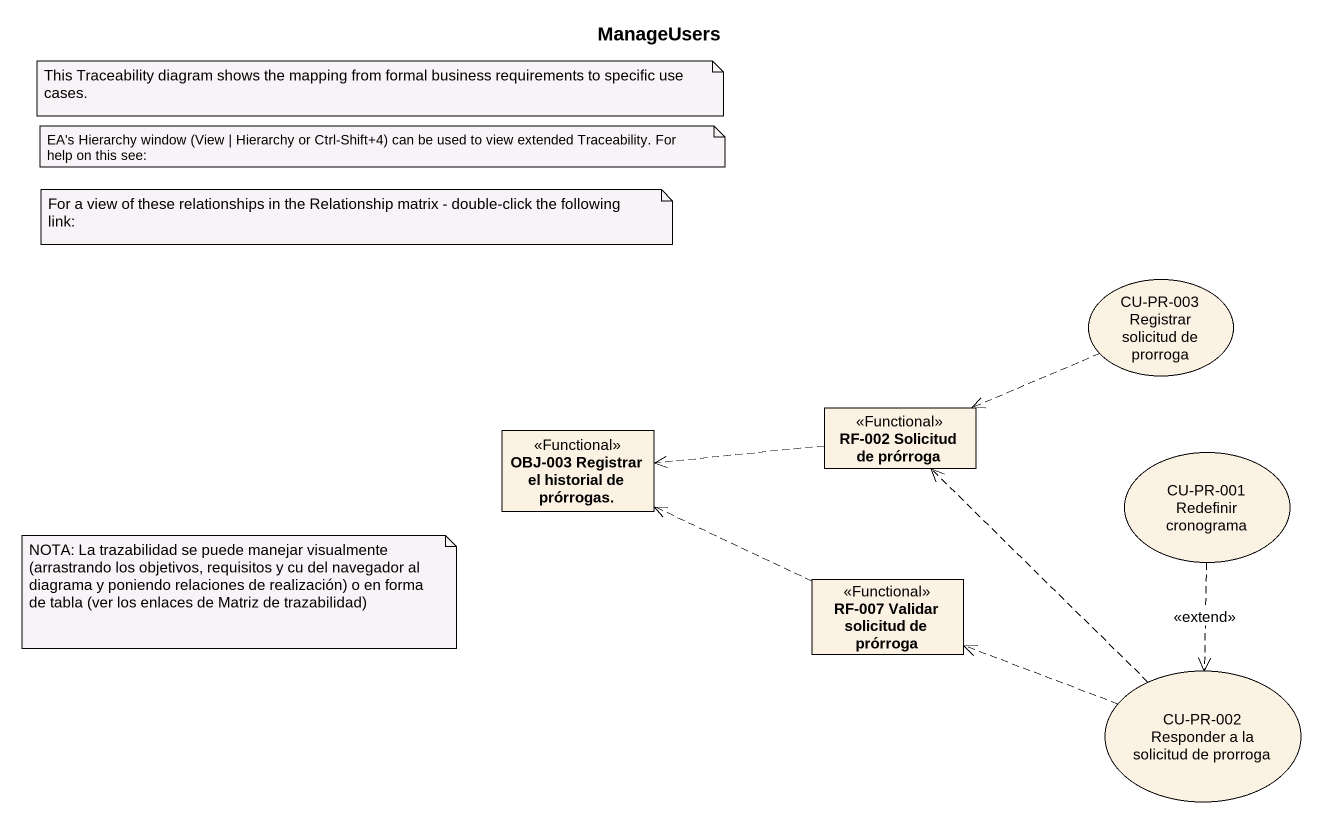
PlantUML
@startuml
title ManageUsers
allowmixing
hide circle
hide empty members
usecase "CU-PR-003 Registrar solicitud de prorroga" as CU_PR_003_Registrar
class "RF-002 Solicitud de prórroga" as RF_002_Solicitud_de_prórroga <<Functional>>
class "OBJ-003 Registrar el historial de prórrogas." as OBJ_003_Registrar_el <<Functional>>
usecase "CU-PR-001 Redefinir cronograma" as CU_PR_001_Redefinir
class "RF-007 Validar solicitud de prórroga" as RF_007_Validar_solicitud_de <<Functional>>
usecase "CU-PR-002 Responder a la solicitud de prorroga" as CU_PR_002_Responder_a_la
CU_PR_003_Registrar .left.> RF_002_Solicitud_de_prórroga
RF_002_Solicitud_de_prórroga .left.> OBJ_003_Registrar_el
CU_PR_001_Redefinir ..> CU_PR_002_Responder_a_la : <<extend>>
RF_007_Validar_solicitud_de .left.> OBJ_003_Registrar_el
CU_PR_002_Responder_a_la .up.> RF_002_Solicitud_de_prórroga
CU_PR_002_Responder_a_la .left.> RF_007_Validar_solicitud_de
note as N1
  This Traceability diagram shows the mapping from formal business requirements to specific use cases.
end note
note as N2
  EA's Hierarchy window (View | Hierarchy or Ctrl-Shift+4) can be used to view extended Traceability. For help on this see:
end note
note as N3
  For a view of these relationships in the Relationship matrix - double-click the following link:
end note
note as N4
  NOTA: La trazabilidad se puede manejar visualmente (arrastrando los objetivos, requisitos y cu del navegador al diagrama y poniendo relaciones de realización) o en forma de tabla (ver los enlaces de Matriz de trazabilidad)
end note
@enduml
